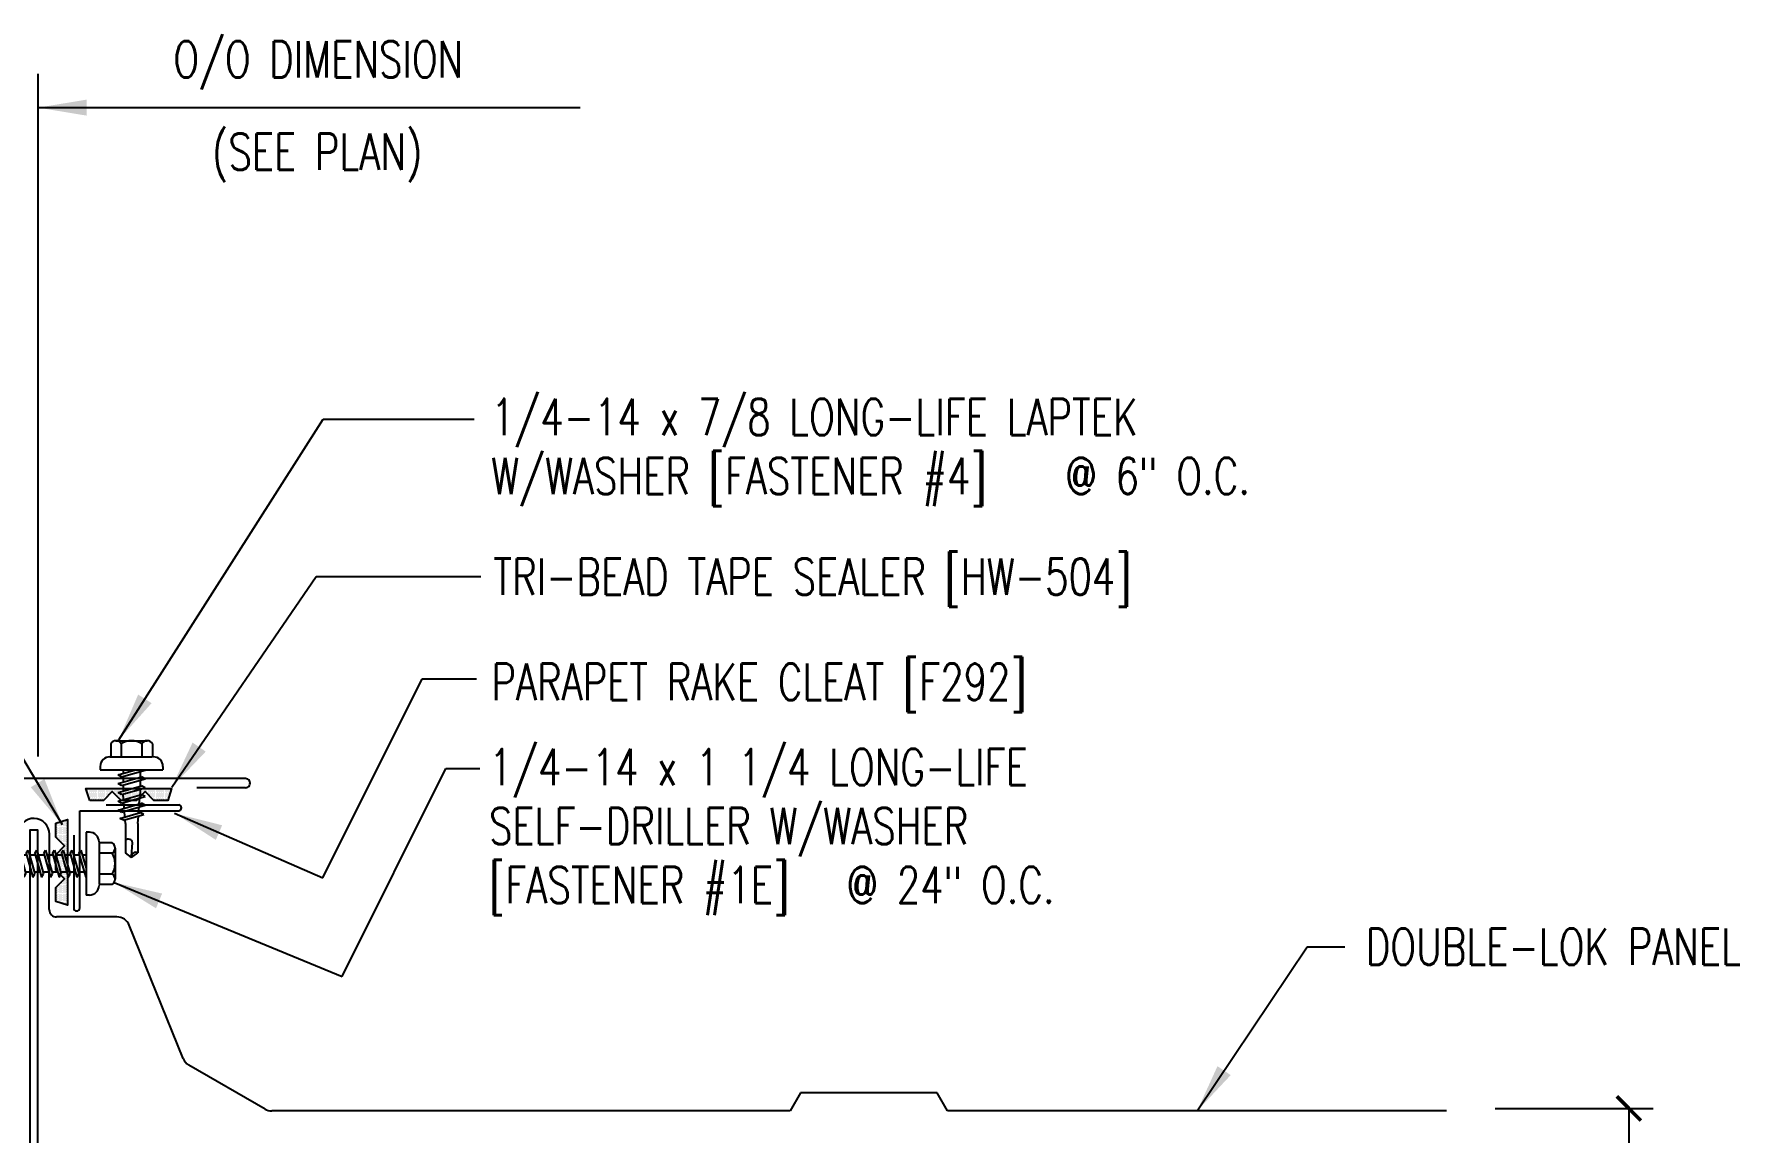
# Model space of a CAD drawing. Extents: x 9.1 to 38.5, y 12.5 to 39.9.
# Drawn here: x 20.93 to 38.52, y 28.56 to 39.88 of the extents above; entities that cross this region are included whole.
import ezdxf

# ---------------------------------------------------------------- set-up
doc = ezdxf.new("R2010")
doc.units = 0
doc.header["$LTSCALE"] = 4
doc.header["$MEASUREMENT"] = 0
doc.layers.get('0').update_dxf_attribs({"linetype": 'CONTINUOUS'})
doc.layers.get('DEFPOINTS').update_dxf_attribs({"linetype": 'CONTINUOUS'})
for name, color, linetype in [('ANNTEXT', 2, 'CONTINUOUS'), ('DIM', 2, 'CONTINUOUS'), ('FASTENER', 9, 'CONTINUOUS'), ('PANEL', 11, 'CONTINUOUS'), ('STLA', 10, 'CONTINUOUS'), ('TAPE', 8, 'CONTINUOUS'), ('TEXT', 2, 'CONTINUOUS'), ('TRIM', 6, 'CONTINUOUS')]:
    doc.layers.add(name, color=color, linetype=linetype)
doc.styles.add('TEXT1', font='ROMANS.shx', dxfattribs={"width": 0.75, "height": 0.375})
doc.dimstyles.new('DETAIL', dxfattribs={"dimscale": 4, "dimtxt": 0.09375, "dimasz": 0.0625, "dimexe": 0.0625, "dimexo": 0.125, "dimgap": 0.0625, "dimtad": 1, "dimdec": 4, "dimzin": 3, "dimdsep": 46, "dimlunit": 4, "dimtxsty": 'TEXT1', "dimblk": 'ARCHTICK', "dimcen": 0.0625, "dimclrd": 7, "dimclre": 7, "dimclrt": 2, "dimadec": 0, "dimazin": 0, "dimtfac": 0.59375, "dimtdec": 4, "dimtmove": 0, "dimatfit": 3, "dimldrblk": 'ARCHTICK', "dimfxl": 0, "dimfrac": 2, "dimtolj": 1, "dimtzin": 3, "dimarcsym": 0})
doc.dimstyles.new('DETAIL$7', dxfattribs={"dimscale": 4, "dimtxt": 0.09375, "dimasz": 0.125, "dimexe": 0.0625, "dimexo": 0.125, "dimgap": 0.0625, "dimtad": 1, "dimdec": 4, "dimzin": 3, "dimdsep": 46, "dimlunit": 4, "dimtxsty": 'TEXT1', "dimblk": 'ARCHTICK', "dimcen": 0.0625, "dimclrd": 7, "dimclre": 7, "dimclrt": 2, "dimadec": 0, "dimazin": 0, "dimtfac": 0.59375, "dimtdec": 4, "dimtmove": 2, "dimatfit": 3, "dimfxl": 0, "dimfrac": 2, "dimtolj": 1, "dimtzin": 3, "dimarcsym": 0})

# ---------------------------------------------------------------- blocks, each defined once
blk = doc.blocks.new('*X7')
at = {"color": 0}
for p, q in [((-0.434, 0.135), (-0.434, 0.135)), ((-0.434, 0.123), (-0.434, 0.123)), ((-0.422, 0.141), (-0.422, 0.141)), ((-0.422, 0.129), (-0.422, 0.129)), ((-0.422, 0.117), (-0.422, 0.117)), ((-0.422, 0.105), (-0.422, 0.105)), ((-0.422, 0.094), (-0.422, 0.094)), ((-0.422, 0.082), (-0.422, 0.082)), ((-0.41, 0.135), (-0.41, 0.135)), ((-0.41, 0.123), (-0.41, 0.123)), ((-0.41, 0.111), (-0.41, 0.111)), ((-0.41, 0.1), (-0.41, 0.1)), ((-0.41, 0.088), (-0.41, 0.088)), ((-0.41, 0.076), (-0.41, 0.076)), ((-0.41, 0.064), (-0.41, 0.064)), ((-0.41, 0.053), (-0.41, 0.053)), ((-0.41, 0.041), (-0.41, 0.041)), ((-0.398, 0.141), (-0.398, 0.141)), ((-0.398, 0.129), (-0.398, 0.129)), ((-0.398, 0.117), (-0.398, 0.117)), ((-0.398, 0.105), (-0.398, 0.105)), ((-0.398, 0.094), (-0.398, 0.094)), ((-0.398, 0.082), (-0.398, 0.082)), ((-0.398, 0.07), (-0.398, 0.07)), ((-0.398, 0.059), (-0.398, 0.059)), ((-0.398, 0.047), (-0.398, 0.047)), ((-0.398, 0.035), (-0.398, 0.035)), ((-0.398, 0.023), (-0.398, 0.023)), ((-0.387, 0.135), (-0.387, 0.135)), ((-0.387, 0.123), (-0.387, 0.123)), ((-0.387, 0.111), (-0.387, 0.111)), ((-0.387, 0.1), (-0.387, 0.1)), ((-0.387, 0.088), (-0.387, 0.088)), ((-0.387, 0.076), (-0.387, 0.076)), ((-0.387, 0.064), (-0.387, 0.064)), ((-0.387, 0.053), (-0.387, 0.053)), ((-0.387, 0.041), (-0.387, 0.041)), ((-0.387, 0.029), (-0.387, 0.029)), ((-0.375, 0.141), (-0.375, 0.141)), ((-0.375, 0.129), (-0.375, 0.129)), ((-0.375, 0.117), (-0.375, 0.117)), ((-0.375, 0.105), (-0.375, 0.105)), ((-0.375, 0.094), (-0.375, 0.094)), ((-0.375, 0.082), (-0.375, 0.082)), ((-0.375, 0.07), (-0.375, 0.07)), ((-0.375, 0.059), (-0.375, 0.059)), ((-0.375, 0.047), (-0.375, 0.047)), ((-0.375, 0.035), (-0.375, 0.035)), ((-0.375, 0.023), (-0.375, 0.023)), ((-0.363, 0.135), (-0.363, 0.135)), ((-0.363, 0.123), (-0.363, 0.123)), ((-0.363, 0.111), (-0.363, 0.111)), ((-0.363, 0.1), (-0.363, 0.1)), ((-0.363, 0.088), (-0.363, 0.088)), ((-0.363, 0.076), (-0.363, 0.076)), ((-0.363, 0.064), (-0.363, 0.064)), ((-0.363, 0.053), (-0.363, 0.053)), ((-0.363, 0.041), (-0.363, 0.041)), ((-0.363, 0.029), (-0.363, 0.029)), ((-0.352, 0.141), (-0.352, 0.141)), ((-0.352, 0.129), (-0.352, 0.129)), ((-0.352, 0.117), (-0.352, 0.117)), ((-0.352, 0.105), (-0.352, 0.105)), ((-0.352, 0.094), (-0.352, 0.094)), ((-0.352, 0.082), (-0.352, 0.082)), ((-0.352, 0.07), (-0.352, 0.07)), ((-0.352, 0.059), (-0.352, 0.059)), ((-0.352, 0.047), (-0.352, 0.047)), ((-0.352, 0.035), (-0.352, 0.035)), ((-0.352, 0.023), (-0.352, 0.023)), ((-0.34, 0.135), (-0.34, 0.135)), ((-0.34, 0.123), (-0.34, 0.123)), ((-0.34, 0.111), (-0.34, 0.111)), ((-0.34, 0.1), (-0.34, 0.1)), ((-0.34, 0.088), (-0.34, 0.088)), ((-0.34, 0.076), (-0.34, 0.076)), ((-0.34, 0.064), (-0.34, 0.064)), ((-0.34, 0.053), (-0.34, 0.053)), ((-0.34, 0.041), (-0.34, 0.041)), ((-0.34, 0.029), (-0.34, 0.029)), ((-0.328, 0.141), (-0.328, 0.141)), ((-0.328, 0.129), (-0.328, 0.129)), ((-0.328, 0.117), (-0.328, 0.117)), ((-0.328, 0.105), (-0.328, 0.105)), ((-0.328, 0.094), (-0.328, 0.094)), ((-0.328, 0.082), (-0.328, 0.082)), ((-0.328, 0.07), (-0.328, 0.07)), ((-0.328, 0.059), (-0.328, 0.059)), ((-0.328, 0.047), (-0.328, 0.047)), ((-0.328, 0.035), (-0.328, 0.035)), ((-0.328, 0.023), (-0.328, 0.023)), ((-0.316, 0.135), (-0.316, 0.135)), ((-0.316, 0.123), (-0.316, 0.123)), ((-0.316, 0.111), (-0.316, 0.111)), ((-0.316, 0.1), (-0.316, 0.1)), ((-0.316, 0.088), (-0.316, 0.088)), ((-0.316, 0.076), (-0.316, 0.076)), ((-0.316, 0.064), (-0.316, 0.064)), ((-0.316, 0.053), (-0.316, 0.053)), ((-0.316, 0.041), (-0.316, 0.041)), ((-0.316, 0.029), (-0.316, 0.029)), ((-0.305, 0.141), (-0.305, 0.141)), ((-0.305, 0.129), (-0.305, 0.129)), ((-0.305, 0.117), (-0.305, 0.117)), ((-0.305, 0.105), (-0.305, 0.105)), ((-0.305, 0.094), (-0.305, 0.094)), ((-0.305, 0.082), (-0.305, 0.082)), ((-0.305, 0.07), (-0.305, 0.07)), ((-0.305, 0.059), (-0.305, 0.059)), ((-0.305, 0.047), (-0.305, 0.047)), ((-0.305, 0.035), (-0.305, 0.035)), ((-0.305, 0.023), (-0.305, 0.023)), ((-0.293, 0.135), (-0.293, 0.135)), ((-0.293, 0.123), (-0.293, 0.123)), ((-0.293, 0.111), (-0.293, 0.111)), ((-0.293, 0.1), (-0.293, 0.1)), ((-0.293, 0.088), (-0.293, 0.088)), ((-0.293, 0.076), (-0.293, 0.076)), ((-0.293, 0.064), (-0.293, 0.064)), ((-0.293, 0.053), (-0.293, 0.053)), ((-0.293, 0.041), (-0.293, 0.041)), ((-0.293, 0.029), (-0.293, 0.029)), ((-0.281, 0.141), (-0.281, 0.141)), ((-0.281, 0.129), (-0.281, 0.129)), ((-0.281, 0.117), (-0.281, 0.117)), ((-0.281, 0.105), (-0.281, 0.105)), ((-0.281, 0.094), (-0.281, 0.094)), ((-0.281, 0.082), (-0.281, 0.082)), ((-0.281, 0.07), (-0.281, 0.07)), ((-0.281, 0.059), (-0.281, 0.059)), ((-0.281, 0.047), (-0.281, 0.047)), ((-0.281, 0.035), (-0.281, 0.035)), ((-0.281, 0.023), (-0.281, 0.023)), ((-0.27, 0.135), (-0.27, 0.135)), ((-0.27, 0.123), (-0.27, 0.123)), ((-0.27, 0.111), (-0.27, 0.111)), ((-0.27, 0.1), (-0.27, 0.1)), ((-0.27, 0.088), (-0.27, 0.088)), ((-0.27, 0.076), (-0.27, 0.076)), ((-0.27, 0.064), (-0.27, 0.064)), ((-0.27, 0.053), (-0.27, 0.053)), ((-0.27, 0.041), (-0.27, 0.041)), ((-0.27, 0.029), (-0.27, 0.029)), ((-0.258, 0.141), (-0.258, 0.141)), ((-0.258, 0.129), (-0.258, 0.129)), ((-0.258, 0.117), (-0.258, 0.117)), ((-0.258, 0.105), (-0.258, 0.105)), ((-0.258, 0.094), (-0.258, 0.094)), ((-0.258, 0.082), (-0.258, 0.082)), ((-0.258, 0.07), (-0.258, 0.07)), ((-0.258, 0.059), (-0.258, 0.059)), ((-0.258, 0.047), (-0.258, 0.047)), ((-0.258, 0.035), (-0.258, 0.035)), ((-0.258, 0.023), (-0.258, 0.023)), ((-0.246, 0.135), (-0.246, 0.135)), ((-0.246, 0.123), (-0.246, 0.123)), ((-0.246, 0.111), (-0.246, 0.111)), ((-0.246, 0.1), (-0.246, 0.1)), ((-0.246, 0.088), (-0.246, 0.088)), ((-0.246, 0.076), (-0.246, 0.076)), ((-0.246, 0.064), (-0.246, 0.064)), ((-0.246, 0.053), (-0.246, 0.053)), ((-0.246, 0.041), (-0.246, 0.041)), ((-0.234, 0.141), (-0.234, 0.141)), ((-0.234, 0.129), (-0.234, 0.129)), ((-0.234, 0.117), (-0.234, 0.117)), ((-0.234, 0.105), (-0.234, 0.105)), ((-0.234, 0.094), (-0.234, 0.094)), ((-0.234, 0.082), (-0.234, 0.082)), ((-0.234, 0.07), (-0.234, 0.07)), ((-0.234, 0.059), (-0.234, 0.059)), ((-0.234, 0.047), (-0.234, 0.047)), ((-0.223, 0.135), (-0.223, 0.135)), ((-0.223, 0.123), (-0.223, 0.123)), ((-0.223, 0.111), (-0.223, 0.111)), ((-0.223, 0.1), (-0.223, 0.1)), ((-0.223, 0.088), (-0.223, 0.088)), ((-0.223, 0.076), (-0.223, 0.076)), ((-0.223, 0.064), (-0.223, 0.064)), ((-0.211, 0.141), (-0.211, 0.141)), ((-0.211, 0.129), (-0.211, 0.129)), ((-0.211, 0.117), (-0.211, 0.117)), ((-0.211, 0.105), (-0.211, 0.105)), ((-0.211, 0.094), (-0.211, 0.094)), ((-0.211, 0.082), (-0.211, 0.082)), ((-0.211, 0.07), (-0.211, 0.07)), ((-0.199, 0.135), (-0.199, 0.135)), ((-0.199, 0.123), (-0.199, 0.123)), ((-0.199, 0.111), (-0.199, 0.111)), ((-0.199, 0.1), (-0.199, 0.1)), ((-0.199, 0.088), (-0.199, 0.088)), ((-0.188, 0.141), (-0.188, 0.141)), ((-0.188, 0.129), (-0.188, 0.129)), ((-0.188, 0.117), (-0.188, 0.117)), ((-0.188, 0.105), (-0.188, 0.105)), ((-0.188, 0.094), (-0.188, 0.094)), ((-0.176, 0.135), (-0.176, 0.135)), ((-0.176, 0.123), (-0.176, 0.123)), ((-0.176, 0.111), (-0.176, 0.111)), ((-0.164, 0.141), (-0.164, 0.141)), ((-0.164, 0.129), (-0.164, 0.129)), ((-0.164, 0.117), (-0.164, 0.117)), ((-0.164, 0.105), (-0.164, 0.105)), ((-0.152, 0.135), (-0.152, 0.135)), ((-0.152, 0.123), (-0.152, 0.123)), ((-0.152, 0.111), (-0.152, 0.111)), ((-0.152, 0.1), (-0.152, 0.1)), ((-0.141, 0.141), (-0.141, 0.141)), ((-0.141, 0.129), (-0.141, 0.129)), ((-0.141, 0.117), (-0.141, 0.117)), ((-0.141, 0.105), (-0.141, 0.105)), ((-0.141, 0.094), (-0.141, 0.094)), ((-0.141, 0.082), (-0.141, 0.082)), ((-0.129, 0.135), (-0.129, 0.135)), ((-0.129, 0.123), (-0.129, 0.123)), ((-0.129, 0.111), (-0.129, 0.111)), ((-0.129, 0.1), (-0.129, 0.1)), ((-0.129, 0.088), (-0.129, 0.088)), ((-0.129, 0.076), (-0.129, 0.076)), ((-0.117, 0.141), (-0.117, 0.141)), ((-0.117, 0.129), (-0.117, 0.129)), ((-0.117, 0.117), (-0.117, 0.117)), ((-0.117, 0.105), (-0.117, 0.105)), ((-0.117, 0.094), (-0.117, 0.094)), ((-0.117, 0.082), (-0.117, 0.082)), ((-0.117, 0.07), (-0.117, 0.07)), ((-0.117, 0.059), (-0.117, 0.059)), ((-0.105, 0.135), (-0.105, 0.135)), ((-0.105, 0.123), (-0.105, 0.123)), ((-0.105, 0.111), (-0.105, 0.111)), ((-0.105, 0.1), (-0.105, 0.1)), ((-0.105, 0.088), (-0.105, 0.088)), ((-0.105, 0.076), (-0.105, 0.076)), ((-0.105, 0.064), (-0.105, 0.064)), ((-0.105, 0.053), (-0.105, 0.053)), ((-0.094, 0.141), (-0.094, 0.141)), ((-0.094, 0.129), (-0.094, 0.129)), ((-0.094, 0.117), (-0.094, 0.117)), ((-0.094, 0.105), (-0.094, 0.105)), ((-0.094, 0.094), (-0.094, 0.094)), ((-0.094, 0.082), (-0.094, 0.082)), ((-0.094, 0.07), (-0.094, 0.07)), ((-0.094, 0.059), (-0.094, 0.059)), ((-0.094, 0.047), (-0.094, 0.047)), ((-0.094, 0.035), (-0.094, 0.035)), ((-0.082, 0.135), (-0.082, 0.135)), ((-0.082, 0.123), (-0.082, 0.123)), ((-0.082, 0.111), (-0.082, 0.111)), ((-0.082, 0.1), (-0.082, 0.1)), ((-0.082, 0.088), (-0.082, 0.088)), ((-0.082, 0.076), (-0.082, 0.076)), ((-0.082, 0.064), (-0.082, 0.064)), ((-0.082, 0.053), (-0.082, 0.053)), ((-0.082, 0.041), (-0.082, 0.041)), ((-0.082, 0.029), (-0.082, 0.029)), ((-0.07, 0.141), (-0.07, 0.141)), ((-0.07, 0.129), (-0.07, 0.129)), ((-0.07, 0.117), (-0.07, 0.117)), ((-0.07, 0.105), (-0.07, 0.105)), ((-0.07, 0.094), (-0.07, 0.094)), ((-0.07, 0.082), (-0.07, 0.082)), ((-0.07, 0.07), (-0.07, 0.07)), ((-0.07, 0.059), (-0.07, 0.059)), ((-0.07, 0.047), (-0.07, 0.047)), ((-0.07, 0.035), (-0.07, 0.035)), ((-0.07, 0.023), (-0.07, 0.023)), ((-0.059, 0.135), (-0.059, 0.135)), ((-0.059, 0.123), (-0.059, 0.123)), ((-0.059, 0.111), (-0.059, 0.111)), ((-0.059, 0.1), (-0.059, 0.1)), ((-0.059, 0.088), (-0.059, 0.088)), ((-0.059, 0.076), (-0.059, 0.076)), ((-0.059, 0.064), (-0.059, 0.064)), ((-0.059, 0.053), (-0.059, 0.053)), ((-0.059, 0.041), (-0.059, 0.041)), ((-0.059, 0.029), (-0.059, 0.029)), ((-0.047, 0.141), (-0.047, 0.141)), ((-0.047, 0.129), (-0.047, 0.129)), ((-0.047, 0.117), (-0.047, 0.117)), ((-0.047, 0.105), (-0.047, 0.105)), ((-0.047, 0.094), (-0.047, 0.094)), ((-0.047, 0.082), (-0.047, 0.082)), ((-0.047, 0.07), (-0.047, 0.07)), ((-0.047, 0.059), (-0.047, 0.059)), ((-0.047, 0.047), (-0.047, 0.047)), ((-0.047, 0.035), (-0.047, 0.035)), ((-0.047, 0.023), (-0.047, 0.023)), ((-0.035, 0.135), (-0.035, 0.135)), ((-0.035, 0.123), (-0.035, 0.123)), ((-0.035, 0.111), (-0.035, 0.111)), ((-0.035, 0.1), (-0.035, 0.1)), ((-0.035, 0.088), (-0.035, 0.088)), ((-0.035, 0.076), (-0.035, 0.076)), ((-0.035, 0.064), (-0.035, 0.064)), ((-0.035, 0.053), (-0.035, 0.053)), ((-0.035, 0.041), (-0.035, 0.041)), ((-0.035, 0.029), (-0.035, 0.029)), ((-0.023, 0.141), (-0.023, 0.141)), ((-0.023, 0.129), (-0.023, 0.129)), ((-0.023, 0.117), (-0.023, 0.117)), ((-0.023, 0.105), (-0.023, 0.105)), ((-0.023, 0.094), (-0.023, 0.094)), ((-0.023, 0.082), (-0.023, 0.082)), ((-0.023, 0.07), (-0.023, 0.07)), ((-0.023, 0.059), (-0.023, 0.059)), ((-0.023, 0.047), (-0.023, 0.047)), ((-0.023, 0.035), (-0.023, 0.035)), ((-0.023, 0.023), (-0.023, 0.023)), ((-0.012, 0.135), (-0.012, 0.135)), ((-0.012, 0.123), (-0.012, 0.123)), ((-0.012, 0.111), (-0.012, 0.111)), ((-0.012, 0.1), (-0.012, 0.1)), ((-0.012, 0.088), (-0.012, 0.088)), ((-0.012, 0.076), (-0.012, 0.076)), ((-0.012, 0.064), (-0.012, 0.064)), ((-0.012, 0.053), (-0.012, 0.053)), ((-0.012, 0.041), (-0.012, 0.041)), ((-0.012, 0.029), (-0.012, 0.029)), ((0, 0.141), (0, 0.141)), ((0, 0.129), (0, 0.129)), ((0, 0.117), (0, 0.117)), ((0, 0.105), (0, 0.105)), ((0, 0.094), (0, 0.094)), ((0, 0.082), (0, 0.082)), ((0, 0.07), (0, 0.07)), ((0, 0.059), (0, 0.059)), ((0, 0.047), (0, 0.047)), ((0, 0.035), (0, 0.035)), ((0, 0.023), (0, 0.023)), ((0.012, 0.135), (0.012, 0.135)), ((0.012, 0.123), (0.012, 0.123)), ((0.012, 0.111), (0.012, 0.111)), ((0.012, 0.1), (0.012, 0.1)), ((0.012, 0.088), (0.012, 0.088)), ((0.012, 0.076), (0.012, 0.076)), ((0.012, 0.064), (0.012, 0.064)), ((0.012, 0.053), (0.012, 0.053)), ((0.012, 0.041), (0.012, 0.041)), ((0.012, 0.029), (0.012, 0.029)), ((0.023, 0.141), (0.023, 0.141)), ((0.023, 0.129), (0.023, 0.129)), ((0.023, 0.117), (0.023, 0.117)), ((0.023, 0.105), (0.023, 0.105)), ((0.023, 0.094), (0.023, 0.094)), ((0.023, 0.082), (0.023, 0.082)), ((0.023, 0.07), (0.023, 0.07)), ((0.023, 0.059), (0.023, 0.059)), ((0.023, 0.047), (0.023, 0.047)), ((0.023, 0.035), (0.023, 0.035)), ((0.023, 0.023), (0.023, 0.023)), ((0.035, 0.135), (0.035, 0.135)), ((0.035, 0.123), (0.035, 0.123)), ((0.035, 0.111), (0.035, 0.111)), ((0.035, 0.1), (0.035, 0.1)), ((0.035, 0.088), (0.035, 0.088)), ((0.035, 0.076), (0.035, 0.076)), ((0.035, 0.064), (0.035, 0.064)), ((0.035, 0.053), (0.035, 0.053)), ((0.035, 0.041), (0.035, 0.041)), ((0.035, 0.029), (0.035, 0.029)), ((0.047, 0.141), (0.047, 0.141)), ((0.047, 0.129), (0.047, 0.129)), ((0.047, 0.117), (0.047, 0.117)), ((0.047, 0.105), (0.047, 0.105)), ((0.047, 0.094), (0.047, 0.094)), ((0.047, 0.082), (0.047, 0.082)), ((0.047, 0.07), (0.047, 0.07)), ((0.047, 0.059), (0.047, 0.059)), ((0.047, 0.047), (0.047, 0.047)), ((0.047, 0.035), (0.047, 0.035)), ((0.047, 0.023), (0.047, 0.023)), ((0.059, 0.135), (0.059, 0.135)), ((0.059, 0.123), (0.059, 0.123)), ((0.059, 0.111), (0.059, 0.111)), ((0.059, 0.1), (0.059, 0.1)), ((0.059, 0.088), (0.059, 0.088)), ((0.059, 0.076), (0.059, 0.076)), ((0.059, 0.064), (0.059, 0.064)), ((0.059, 0.053), (0.059, 0.053)), ((0.059, 0.041), (0.059, 0.041)), ((0.059, 0.029), (0.059, 0.029)), ((0.07, 0.141), (0.07, 0.141)), ((0.07, 0.129), (0.07, 0.129)), ((0.07, 0.117), (0.07, 0.117)), ((0.07, 0.105), (0.07, 0.105)), ((0.07, 0.094), (0.07, 0.094)), ((0.07, 0.082), (0.07, 0.082)), ((0.07, 0.07), (0.07, 0.07)), ((0.07, 0.059), (0.07, 0.059)), ((0.07, 0.047), (0.07, 0.047)), ((0.07, 0.035), (0.07, 0.035)), ((0.07, 0.023), (0.07, 0.023)), ((0.082, 0.135), (0.082, 0.135)), ((0.082, 0.123), (0.082, 0.123)), ((0.082, 0.111), (0.082, 0.111)), ((0.082, 0.1), (0.082, 0.1)), ((0.082, 0.088), (0.082, 0.088)), ((0.082, 0.076), (0.082, 0.076)), ((0.082, 0.064), (0.082, 0.064)), ((0.082, 0.053), (0.082, 0.053)), ((0.082, 0.041), (0.082, 0.041)), ((0.082, 0.029), (0.082, 0.029)), ((0.094, 0.141), (0.094, 0.141)), ((0.094, 0.129), (0.094, 0.129)), ((0.094, 0.117), (0.094, 0.117)), ((0.094, 0.105), (0.094, 0.105)), ((0.094, 0.094), (0.094, 0.094)), ((0.094, 0.082), (0.094, 0.082)), ((0.094, 0.07), (0.094, 0.07)), ((0.094, 0.059), (0.094, 0.059)), ((0.094, 0.047), (0.094, 0.047)), ((0.094, 0.035), (0.094, 0.035)), ((0.105, 0.135), (0.105, 0.135)), ((0.105, 0.123), (0.105, 0.123)), ((0.105, 0.111), (0.105, 0.111)), ((0.105, 0.1), (0.105, 0.1)), ((0.105, 0.088), (0.105, 0.088)), ((0.105, 0.076), (0.105, 0.076)), ((0.105, 0.064), (0.105, 0.064)), ((0.105, 0.053), (0.105, 0.053)), ((0.117, 0.141), (0.117, 0.141)), ((0.117, 0.129), (0.117, 0.129)), ((0.117, 0.117), (0.117, 0.117)), ((0.117, 0.105), (0.117, 0.105)), ((0.117, 0.094), (0.117, 0.094)), ((0.117, 0.082), (0.117, 0.082)), ((0.117, 0.07), (0.117, 0.07)), ((0.117, 0.059), (0.117, 0.059)), ((0.129, 0.135), (0.129, 0.135)), ((0.129, 0.123), (0.129, 0.123)), ((0.129, 0.111), (0.129, 0.111)), ((0.129, 0.1), (0.129, 0.1)), ((0.129, 0.088), (0.129, 0.088)), ((0.129, 0.076), (0.129, 0.076)), ((0.141, 0.141), (0.141, 0.141)), ((0.141, 0.129), (0.141, 0.129)), ((0.141, 0.117), (0.141, 0.117)), ((0.141, 0.105), (0.141, 0.105)), ((0.141, 0.094), (0.141, 0.094)), ((0.141, 0.082), (0.141, 0.082)), ((0.152, 0.135), (0.152, 0.135)), ((0.152, 0.123), (0.152, 0.123)), ((0.152, 0.111), (0.152, 0.111)), ((0.152, 0.1), (0.152, 0.1)), ((0.164, 0.141), (0.164, 0.141)), ((0.164, 0.129), (0.164, 0.129)), ((0.164, 0.117), (0.164, 0.117)), ((0.164, 0.105), (0.164, 0.105)), ((0.176, 0.135), (0.176, 0.135)), ((0.176, 0.123), (0.176, 0.123)), ((0.176, 0.111), (0.176, 0.111)), ((0.188, 0.141), (0.188, 0.141)), ((0.188, 0.129), (0.188, 0.129)), ((0.188, 0.117), (0.188, 0.117)), ((0.188, 0.105), (0.188, 0.105)), ((0.188, 0.094), (0.188, 0.094)), ((0.199, 0.135), (0.199, 0.135)), ((0.199, 0.123), (0.199, 0.123)), ((0.199, 0.111), (0.199, 0.111)), ((0.199, 0.1), (0.199, 0.1)), ((0.199, 0.088), (0.199, 0.088)), ((0.211, 0.141), (0.211, 0.141)), ((0.211, 0.129), (0.211, 0.129)), ((0.211, 0.117), (0.211, 0.117)), ((0.211, 0.105), (0.211, 0.105)), ((0.211, 0.094), (0.211, 0.094)), ((0.211, 0.082), (0.211, 0.082)), ((0.211, 0.07), (0.211, 0.07)), ((0.223, 0.135), (0.223, 0.135)), ((0.223, 0.123), (0.223, 0.123)), ((0.223, 0.111), (0.223, 0.111)), ((0.223, 0.1), (0.223, 0.1)), ((0.223, 0.088), (0.223, 0.088)), ((0.223, 0.076), (0.223, 0.076)), ((0.223, 0.064), (0.223, 0.064)), ((0.234, 0.141), (0.234, 0.141)), ((0.234, 0.129), (0.234, 0.129)), ((0.234, 0.117), (0.234, 0.117)), ((0.234, 0.105), (0.234, 0.105)), ((0.234, 0.094), (0.234, 0.094)), ((0.234, 0.082), (0.234, 0.082)), ((0.234, 0.07), (0.234, 0.07)), ((0.234, 0.059), (0.234, 0.059)), ((0.234, 0.047), (0.234, 0.047)), ((0.246, 0.135), (0.246, 0.135)), ((0.246, 0.123), (0.246, 0.123)), ((0.246, 0.111), (0.246, 0.111)), ((0.246, 0.1), (0.246, 0.1)), ((0.246, 0.088), (0.246, 0.088)), ((0.246, 0.076), (0.246, 0.076)), ((0.246, 0.064), (0.246, 0.064)), ((0.246, 0.053), (0.246, 0.053)), ((0.246, 0.041), (0.246, 0.041)), ((0.258, 0.141), (0.258, 0.141)), ((0.258, 0.129), (0.258, 0.129)), ((0.258, 0.117), (0.258, 0.117)), ((0.258, 0.105), (0.258, 0.105)), ((0.258, 0.094), (0.258, 0.094)), ((0.258, 0.082), (0.258, 0.082)), ((0.258, 0.07), (0.258, 0.07)), ((0.258, 0.059), (0.258, 0.059)), ((0.258, 0.047), (0.258, 0.047)), ((0.258, 0.035), (0.258, 0.035)), ((0.258, 0.023), (0.258, 0.023)), ((0.27, 0.135), (0.27, 0.135)), ((0.27, 0.123), (0.27, 0.123)), ((0.27, 0.111), (0.27, 0.111)), ((0.27, 0.1), (0.27, 0.1)), ((0.27, 0.088), (0.27, 0.088)), ((0.27, 0.076), (0.27, 0.076)), ((0.27, 0.064), (0.27, 0.064)), ((0.27, 0.053), (0.27, 0.053)), ((0.27, 0.041), (0.27, 0.041)), ((0.27, 0.029), (0.27, 0.029)), ((0.281, 0.141), (0.281, 0.141)), ((0.281, 0.129), (0.281, 0.129)), ((0.281, 0.117), (0.281, 0.117)), ((0.281, 0.105), (0.281, 0.105)), ((0.281, 0.094), (0.281, 0.094)), ((0.281, 0.082), (0.281, 0.082)), ((0.281, 0.07), (0.281, 0.07)), ((0.281, 0.059), (0.281, 0.059)), ((0.281, 0.047), (0.281, 0.047)), ((0.281, 0.035), (0.281, 0.035)), ((0.281, 0.023), (0.281, 0.023)), ((0.293, 0.135), (0.293, 0.135)), ((0.293, 0.123), (0.293, 0.123)), ((0.293, 0.111), (0.293, 0.111)), ((0.293, 0.1), (0.293, 0.1)), ((0.293, 0.088), (0.293, 0.088)), ((0.293, 0.076), (0.293, 0.076)), ((0.293, 0.064), (0.293, 0.064)), ((0.293, 0.053), (0.293, 0.053)), ((0.293, 0.041), (0.293, 0.041)), ((0.293, 0.029), (0.293, 0.029)), ((0.305, 0.141), (0.305, 0.141)), ((0.305, 0.129), (0.305, 0.129)), ((0.305, 0.117), (0.305, 0.117)), ((0.305, 0.105), (0.305, 0.105)), ((0.305, 0.094), (0.305, 0.094)), ((0.305, 0.082), (0.305, 0.082)), ((0.305, 0.07), (0.305, 0.07)), ((0.305, 0.059), (0.305, 0.059)), ((0.305, 0.047), (0.305, 0.047)), ((0.305, 0.035), (0.305, 0.035)), ((0.305, 0.023), (0.305, 0.023)), ((0.316, 0.135), (0.316, 0.135)), ((0.316, 0.123), (0.316, 0.123)), ((0.316, 0.111), (0.316, 0.111)), ((0.316, 0.1), (0.316, 0.1)), ((0.316, 0.088), (0.316, 0.088)), ((0.316, 0.076), (0.316, 0.076)), ((0.316, 0.064), (0.316, 0.064)), ((0.316, 0.053), (0.316, 0.053)), ((0.316, 0.041), (0.316, 0.041)), ((0.316, 0.029), (0.316, 0.029)), ((0.328, 0.141), (0.328, 0.141)), ((0.328, 0.129), (0.328, 0.129)), ((0.328, 0.117), (0.328, 0.117)), ((0.328, 0.105), (0.328, 0.105)), ((0.328, 0.094), (0.328, 0.094)), ((0.328, 0.082), (0.328, 0.082)), ((0.328, 0.07), (0.328, 0.07)), ((0.328, 0.059), (0.328, 0.059)), ((0.328, 0.047), (0.328, 0.047)), ((0.328, 0.035), (0.328, 0.035)), ((0.328, 0.023), (0.328, 0.023)), ((0.34, 0.135), (0.34, 0.135)), ((0.34, 0.123), (0.34, 0.123)), ((0.34, 0.111), (0.34, 0.111)), ((0.34, 0.1), (0.34, 0.1)), ((0.34, 0.088), (0.34, 0.088)), ((0.34, 0.076), (0.34, 0.076)), ((0.34, 0.064), (0.34, 0.064)), ((0.34, 0.053), (0.34, 0.053)), ((0.34, 0.041), (0.34, 0.041)), ((0.34, 0.029), (0.34, 0.029)), ((0.352, 0.141), (0.352, 0.141)), ((0.352, 0.129), (0.352, 0.129)), ((0.352, 0.117), (0.352, 0.117)), ((0.352, 0.105), (0.352, 0.105)), ((0.352, 0.094), (0.352, 0.094)), ((0.352, 0.082), (0.352, 0.082)), ((0.352, 0.07), (0.352, 0.07)), ((0.352, 0.059), (0.352, 0.059)), ((0.352, 0.047), (0.352, 0.047)), ((0.352, 0.035), (0.352, 0.035)), ((0.352, 0.023), (0.352, 0.023)), ((0.363, 0.135), (0.363, 0.135)), ((0.363, 0.123), (0.363, 0.123)), ((0.363, 0.111), (0.363, 0.111)), ((0.363, 0.1), (0.363, 0.1)), ((0.363, 0.088), (0.363, 0.088)), ((0.363, 0.076), (0.363, 0.076)), ((0.363, 0.064), (0.363, 0.064)), ((0.363, 0.053), (0.363, 0.053)), ((0.363, 0.041), (0.363, 0.041)), ((0.363, 0.029), (0.363, 0.029)), ((0.375, 0.141), (0.375, 0.141)), ((0.375, 0.129), (0.375, 0.129)), ((0.375, 0.117), (0.375, 0.117)), ((0.375, 0.105), (0.375, 0.105)), ((0.375, 0.094), (0.375, 0.094)), ((0.375, 0.082), (0.375, 0.082)), ((0.375, 0.07), (0.375, 0.07)), ((0.375, 0.059), (0.375, 0.059)), ((0.375, 0.047), (0.375, 0.047)), ((0.375, 0.035), (0.375, 0.035)), ((0.375, 0.023), (0.375, 0.023)), ((0.387, 0.135), (0.387, 0.135)), ((0.387, 0.123), (0.387, 0.123)), ((0.387, 0.111), (0.387, 0.111)), ((0.387, 0.1), (0.387, 0.1)), ((0.387, 0.088), (0.387, 0.088)), ((0.387, 0.076), (0.387, 0.076)), ((0.387, 0.064), (0.387, 0.064)), ((0.387, 0.053), (0.387, 0.053)), ((0.387, 0.041), (0.387, 0.041)), ((0.387, 0.029), (0.387, 0.029)), ((0.398, 0.141), (0.398, 0.141)), ((0.398, 0.129), (0.398, 0.129)), ((0.398, 0.117), (0.398, 0.117)), ((0.398, 0.105), (0.398, 0.105)), ((0.398, 0.094), (0.398, 0.094)), ((0.398, 0.082), (0.398, 0.082)), ((0.398, 0.07), (0.398, 0.07)), ((0.398, 0.059), (0.398, 0.059)), ((0.398, 0.047), (0.398, 0.047)), ((0.398, 0.035), (0.398, 0.035)), ((0.398, 0.023), (0.398, 0.023)), ((0.41, 0.135), (0.41, 0.135)), ((0.41, 0.123), (0.41, 0.123)), ((0.41, 0.111), (0.41, 0.111)), ((0.41, 0.1), (0.41, 0.1)), ((0.41, 0.088), (0.41, 0.088)), ((0.41, 0.076), (0.41, 0.076)), ((0.41, 0.064), (0.41, 0.064)), ((0.41, 0.053), (0.41, 0.053)), ((0.41, 0.041), (0.41, 0.041)), ((0.422, 0.141), (0.422, 0.141)), ((0.422, 0.129), (0.422, 0.129)), ((0.422, 0.117), (0.422, 0.117)), ((0.422, 0.105), (0.422, 0.105)), ((0.422, 0.094), (0.422, 0.094)), ((0.422, 0.082), (0.422, 0.082)), ((0.434, 0.135), (0.434, 0.135)), ((0.434, 0.123), (0.434, 0.123))]:
    blk.add_line(p, q, dxfattribs=at)
blk = doc.blocks.new('MB_DBTAP')
at = {"layer": 'TAPE', "color": 9}
blk.add_lwpolyline([(-0.403, 0.018), (-0.442, 0.141), (0.442, 0.141), (0.403, 0.018), (0.26, 0.018), (0.17, 0.109), (0.079, 0.018), (0, 0.018), (-0.079, 0.018), (-0.17, 0.109), (-0.26, 0.018)], close=True, dxfattribs=at)
at = {"layer": 'TAPE', "color": 251}
blk.add_blockref('*X7', (0, 0), dxfattribs=at)
blk = doc.blocks.new('_ArchTick')
at = {"color": 0, "linetype": 'ByBlock', "const_width": 0.15}
blk.add_lwpolyline([(-0.5, -0.5), (0.5, 0.5)], dxfattribs=at)
blk = doc.blocks.new('*D8')
at = {"layer": 'ANNTEXT', "color": 7, "lineweight": -2}
for p, q in [((35.995, 28.809), (37.625, 28.809)), ((37.375, 28.809), (37.375, 27.049)), ((35.995, 27.049), (37.625, 27.049)), ((37.375, 27.049), (37.375, 24.569))]:
    blk.add_line(p, q, dxfattribs=at)
at = {"layer": 'DEFPOINTS', "color": 0}
for p in [(35.495, 28.809), (35.495, 27.049), (37.375, 27.049)]:
    blk.add_point(p, dxfattribs=at)
at = {"layer": 'ANNTEXT', "color": 7, "lineweight": -2, "xscale": 0.25, "yscale": 0.25, "zscale": 0.25}
for p, rotation in [((37.375, 28.809), 90), ((37.375, 27.049), 270)]:
    blk.add_blockref('_ArchTick', p, dxfattribs=dict(at, rotation=rotation))
at = {"layer": 'ANNTEXT', "color": 2, "insert": (36.839, 25.548), "char_height": 0.375, "attachment_point": 5, "rotation": 90, "style": 'TEXT1'}
blk.add_mtext('\\A1;1 3/8"', dxfattribs=at)
blk = doc.blocks.new('MB_DW3')
at = {"layer": 'FASTENER'}
for p, q in [((-0.215, 0.305), (-0.215, 0.171)), ((-0.161, 0.337), (0.161, 0.337)), ((-0.107, 0.305), (-0.107, 0.171)), ((0.107, 0.305), (0.107, 0.171)), ((0.215, 0.305), (0.215, 0.171)), ((-0.324, 0.071), (-0.324, 0.037)), ((-0.324, 0.037), (0.324, 0.037)), ((-0.224, 0.171), (0.215, 0.171)), ((-0.139, -0.016), (0.046, 0.037)), ((-0.104, -0.036), (0.139, 0.033)), ((-0.086, 0.037), (0.086, 0.037)), ((-0.086, 0.037), (-0.086, -0.001)), ((0.086, 0.037), (0.133, 0.037)), ((0.086, 0.018), (0.086, -0.042)), ((0.139, 0.033), (0.133, 0.037)), ((0.324, 0.071), (0.324, 0.037)), ((-0.104, -0.036), (-0.139, -0.016)), ((-0.139, -0.107), (0.104, -0.038)), ((-0.104, -0.127), (-0.139, -0.107)), ((-0.139, -0.198), (0.104, -0.128)), ((-0.104, -0.127), (0.139, -0.058)), ((-0.104, -0.218), (0.139, -0.149)), ((-0.086, -0.031), (-0.086, -0.092)), ((-0.086, -0.122), (-0.086, -0.183)), ((0.086, -0.073), (0.086, -0.133)), ((0.086, -0.164), (0.086, -0.224)), ((0.139, -0.058), (0.104, -0.038)), ((0.139, -0.149), (0.104, -0.128)), ((-0.104, -0.218), (-0.139, -0.198)), ((-0.139, -0.289), (0.104, -0.219)), ((-0.104, -0.309), (-0.139, -0.289)), ((-0.139, -0.38), (0.104, -0.31)), ((-0.104, -0.309), (0.139, -0.239)), ((-0.104, -0.4), (0.139, -0.33)), ((-0.086, -0.213), (-0.086, -0.274)), ((-0.086, -0.304), (-0.086, -0.364)), ((0.086, -0.255), (0.086, -0.315)), ((0.086, -0.345), (0.086, -0.406)), ((0.139, -0.239), (0.104, -0.219)), ((0.139, -0.33), (0.104, -0.31)), ((-0.104, -0.4), (-0.139, -0.38)), ((-0.139, -0.47), (0.104, -0.401)), ((-0.104, -0.491), (-0.139, -0.47)), ((-0.139, -0.561), (0.104, -0.492)), ((-0.104, -0.491), (0.139, -0.421)), ((-0.104, -0.581), (0.139, -0.512)), ((-0.086, -0.395), (-0.086, -0.455)), ((-0.086, -0.486), (-0.086, -0.546)), ((0.086, -0.436), (0.086, -0.497)), ((0.086, -0.527), (0.086, -0.588)), ((0.139, -0.421), (0.104, -0.401)), ((0.139, -0.512), (0.104, -0.492)), ((-0.104, -0.581), (-0.139, -0.561)), ((-0.139, -0.652), (0.104, -0.583)), ((-0.104, -0.672), (-0.139, -0.652)), ((-0.139, -0.743), (0.104, -0.674)), ((-0.104, -0.672), (0.139, -0.603)), ((-0.104, -0.763), (0.139, -0.694)), ((-0.086, -0.577), (-0.086, -0.637)), ((-0.086, -0.667), (-0.086, -0.728)), ((0.086, -0.618), (0.086, -0.679)), ((0.139, -0.603), (0.104, -0.583)), ((0.139, -0.694), (0.104, -0.674)), ((-0.104, -0.763), (-0.139, -0.743)), ((-0.086, -0.758), (-0.086, -1.05)), ((0.086, -0.709), (0.086, -1.05)), ((0, -1.111), (-0.086, -1.05)), ((-0.002, -1.095), (0.014, -0.909)), ((0, -1.111), (0.086, -1.05))]:
    blk.add_line(p, q, dxfattribs=at)
for centre, radius, start, end in [((-0.161, 0.274), 0.0628, 29.8754, 150.1246), ((0, 0.141), 0.196, 56.9974, 123.0026), ((0.161, 0.274), 0.0628, 29.8754, 150.1246), ((-0.224, 0.071), 0.1, 90, 180), ((0.224, 0.071), 0.1, 0, 90), ((-0.046, -0.921), 0.0615, 11.1445, 130.906), ((0.054, -1.097), 0.0563, 55.4585, 194.8454)]:
    blk.add_arc(centre, radius, start, end, dxfattribs=at)
blk = doc.blocks.new('FD-F1e')
at = {"layer": 'TEXT', "style": 'TEXT1', "width": 0.75}
for s, p in [('1/4-14 x 1 1/4 LONG-LIFE', (0.0047, -0.0408)), ('SELF-DRILLER W/WASHER', (0.0047, -0.1926)), ('[FASTENER #1E]', (0.0047, -0.3444))]:
    blk.add_text(s, height=0.09375, dxfattribs=at).set_placement(p)
blk.add_attdef('(QUANTITY)', (0.9263, -0.3444), '', height=0.0938, dxfattribs=at)
blk = doc.blocks.new('MB_DW4')
at = {"layer": 'FASTENER'}
for p, q in [((-0.217, 0.305), (-0.217, 0.171)), ((-0.163, 0.337), (0.159, 0.337)), ((-0.108, 0.305), (-0.108, 0.171)), ((0.105, 0.305), (0.105, 0.171)), ((0.214, 0.305), (0.214, 0.171)), ((-0.326, 0.071), (-0.326, 0.037)), ((-0.326, 0.037), (0.322, 0.037)), ((-0.226, 0.171), (0.214, 0.171)), ((-0.141, -0.014), (0.037, 0.037)), ((-0.105, -0.034), (0.137, 0.035)), ((-0.088, 0.037), (-0.088, 0.001)), ((-0.088, 0.037), (0.085, 0.037)), ((0.085, 0.037), (0.134, 0.037)), ((0.085, 0.02), (0.085, -0.041)), ((0.137, 0.035), (0.134, 0.037)), ((0.322, 0.071), (0.322, 0.037)), ((-0.105, -0.034), (-0.141, -0.014)), ((-0.141, -0.105), (0.102, -0.036)), ((-0.105, -0.125), (-0.141, -0.105)), ((-0.141, -0.196), (0.102, -0.127)), ((-0.105, -0.125), (0.137, -0.056)), ((-0.105, -0.216), (0.137, -0.147)), ((-0.088, -0.029), (-0.088, -0.09)), ((-0.088, -0.12), (-0.088, -0.181)), ((0.085, -0.071), (0.085, -0.131)), ((0.085, -0.162), (0.085, -0.211)), ((0.137, -0.056), (0.102, -0.036)), ((0.137, -0.147), (0.102, -0.127)), ((-0.105, -0.216), (-0.141, -0.196)), ((-0.141, -0.287), (0.102, -0.217)), ((-0.105, -0.307), (-0.141, -0.287)), ((-0.141, -0.378), (0.102, -0.308)), ((-0.105, -0.307), (0.137, -0.238)), ((-0.105, -0.398), (0.137, -0.328)), ((-0.084, -0.27), (-0.088, -0.211)), ((-0.078, -0.36), (-0.082, -0.3)), ((0.071, -0.408), (0.075, -0.346)), ((0.077, -0.315), (0.082, -0.253)), ((0.084, -0.223), (0.085, -0.211)), ((0.137, -0.238), (0.102, -0.217)), ((0.137, -0.328), (0.102, -0.308)), ((-0.105, -0.398), (-0.141, -0.378)), ((-0.122, -0.463), (0.089, -0.403)), ((-0.086, -0.483), (-0.122, -0.463)), ((-0.086, -0.483), (0.124, -0.423)), ((-0.071, -0.449), (-0.075, -0.389)), ((-0.066, -0.516), (-0.069, -0.478)), ((-0.066, -0.516), (-0.066, -0.82)), ((0.063, -0.515), (0.068, -0.439)), ((0.063, -0.516), (0.063, -0.82)), ((0.124, -0.423), (0.089, -0.403)), ((-0.002, -0.866), (-0.066, -0.82)), ((-0.003, -0.854), (0.009, -0.714)), ((-0.002, -0.866), (0.063, -0.82))]:
    blk.add_line(p, q, dxfattribs=at)
for centre, radius, start, end in [((-0.163, 0.274), 0.0628, 29.8754, 150.1246), ((-0.002, 0.141), 0.196, 56.9974, 123.0026), ((0.159, 0.274), 0.0628, 29.8754, 150.1246), ((-0.226, 0.071), 0.1, 90, 180), ((0.222, 0.071), 0.1, 0, 90), ((0.073, -0.516), 0.01, 175.9484, 180), ((-0.036, -0.723), 0.0461, 11.1445, 130.906), ((0.039, -0.855), 0.0422, 55.4585, 194.8454)]:
    blk.add_arc(centre, radius, start, end, dxfattribs=at)
blk = doc.blocks.new('FD-F4')
at = {"layer": 'TEXT', "style": 'TEXT1', "width": 0.75}
for s, p in [('1/4-14 x 7/8 LONG-LIFE LAPTEK', (0.0047, -0.0408)), ('W/WASHER [FASTENER #4]', (0.0047, -0.1926))]:
    blk.add_text(s, height=0.09375, dxfattribs=at).set_placement(p)
blk.add_attdef('(QUANTITY)', (1.4847, -0.1926), '', height=0.0938, dxfattribs=at)

msp = doc.modelspace()

# ---------------------------------------------------------------- linework, layer by layer
at = {"layer": 'DIM', "color": 7}
for p, q in [((24.93092, 33.23542), (25.49056, 33.23542)), ((25.17311, 32.31133), (25.52571, 32.31133))]:
    msp.add_line(p, q, dxfattribs=at)
at = {"layer": 'PANEL'}
for p, q in [((21.08505, 30.85746), (21.08658, 31.63599)), ((21.78272, 30.78301), (21.15947, 30.78291)), ((22.465, 29.32307), (21.90978, 30.69731)), ((23.31048, 28.80136), (22.52348, 29.25572)), ((28.83321, 28.97052), (28.72497, 28.78301)), ((30.24172, 28.97051), (28.83321, 28.97052)), ((30.34997, 28.78301), (30.24172, 28.97051)), ((28.72497, 28.78301), (23.37897, 28.78301)), ((35.49458, 28.78301), (30.34997, 28.78301))]:
    msp.add_line(p, q, dxfattribs=at)
for centre, radius, start, end in [((20.92485, 31.6363), 0.16173, 359.89106, 176.752334), ((21.15946, 30.85732), 0.07441, 179.89106, 270.008829), ((21.78273, 30.64598), 0.13703, 21.999909, 90.001885), ((22.59183, 29.37411), 0.13671, 201.922403, 240.001171), ((23.37897, 28.92001), 0.137, 240.006446, 269.99979)]:
    msp.add_arc(centre, radius, start, end, dxfattribs=at)
at = {"layer": 'STLA'}
msp.add_lwpolyline([(23.38849, 27.38142), (23.38849, 27.30672), (21.15069, 27.30672, -0.41421356), (20.88849, 27.56892), (20.88849, 31.68172), (20.96319, 31.68172), (20.96319, 27.56892, 0.41421356), (21.15069, 27.38142)], format="xyb", close=True, dxfattribs=at)
at = {"layer": 'TRIM', "color": 7}
msp.add_line((20.96924, 32.43467), (20.96924, 39.47266), dxfattribs=at)
at = {"layer": 'TRIM'}
for p, q in [((23.10741, 32.20826), (17.83983, 32.20826)), ((23.10741, 32.11451), (22.60741, 32.11451)), ((21.39945, 30.87509), (21.39945, 31.87509)), ((21.39945, 31.87509), (22.42177, 31.87509)), ((21.67177, 31.93759), (22.42177, 31.93759)), ((21.33695, 31.62509), (21.33695, 30.87509))]:
    msp.add_line(p, q, dxfattribs=at)
for centre, radius, start, end in [((23.10934, 32.16139), 0.04691, 267.637891, 92.362109), ((22.41645, 31.90634), 0.0317, 279.657919, 80.342081), ((21.3682, 30.87509), 0.03125, 180, 0)]:
    msp.add_arc(centre, radius, start, end, dxfattribs=at)

# ---------------------------------------------------------------- block references
at = {"layer": 'FASTENER'}
msp.add_blockref('MB_DW4', (21.93597, 32.26146), dxfattribs=at)
at = {"layer": 'FASTENER', "rotation": 270}
msp.add_blockref('MB_DW3', (21.42763, 31.33148), dxfattribs=at)
at = {"layer": 'TAPE'}
for p, rotation in [((21.90494, 31.96555), 359.9999999999994), ((21.13315, 31.34508), 269.9999999999995)]:
    msp.add_blockref('MB_DBTAP', p, dxfattribs=dict(at, rotation=rotation))
at = {"layer": 'TEXT', "xscale": 4, "yscale": 4, "zscale": 4}
for name, p, values in [('FD-F4', (25.62424, 35.91036), {'(QUANTITY)': '@ 6" O.C.'}), ('FD-F1e', (25.60172, 32.30204), {'(QUANTITY)': '@ 24" O.C.'})]:
    msp.add_blockref(name, p, dxfattribs=at).add_auto_attribs(values)

# ---------------------------------------------------------------- texts
at = {"layer": 'TEXT', "style": 'TEXT1', "width": 0.75}
for s, p in [('TRI-BEAD TAPE SEALER [HW-504]', (25.66606, 34.10273)), ('PARAPET RAKE CLEAT [F292]', (25.64574, 33.0178)), ('DOUBLE-LOK PANEL', (34.66297, 30.28721))]:
    msp.add_text(s, height=0.375, dxfattribs=at).set_placement(p)
at = {"layer": 'TRIM', "color": 2, "style": 'TEXT1', "width": 0.75}
for s, p in [('O/O DIMENSION', (22.36528, 39.4339)), ('(SEE PLAN)', (22.76446, 38.48081))]:
    msp.add_text(s, height=0.375, dxfattribs=at).set_placement(p)

# ---------------------------------------------------------------- dimensions: what is measured, and where the dimension line sits
at = {"layer": 'ANNTEXT'}
dim = msp.add_linear_dim(base=(37.37473, 27.04909), p1=(35.49458, 28.80852), p2=(35.49458, 27.04909), angle=90, text='1 3/8"', dimstyle='DETAIL', dxfattribs=at)
dim.commit()
dim.dimension.update_dxf_attribs({"geometry": '*D8', "text_midpoint": (37.37473, 25.54847), "dimtype": 160})

# ---------------------------------------------------------------- leaders
at = {"layer": 'DIM'}
for points in [[(21.80226, 32.60823), (23.90951, 35.91294), (25.46788, 35.91294)], [(22.34807, 32.1207), (23.83709, 34.2922), (25.53747, 34.2922)], [(21.22104, 31.7318), (20.18852, 33.46176), (16.90017, 33.46176)], [(22.37679, 31.85096), (23.90606, 31.18681), (24.93092, 33.23542)], [(21.75496, 31.13773), (24.10624, 30.16947), (25.17311, 32.31133)], [(32.92227, 28.78301), (34.05691, 30.47359), (34.44462, 30.47359)]]:
    msp.add_leader(points, dimstyle='DETAIL$7', override={"dimtad": 0}, dxfattribs=at)
at = {"layer": 'TRIM'}
msp.add_leader([(20.96924, 39.12292), (23.08805, 39.12292), (26.5587, 39.12292)], dimstyle='DETAIL$7', dxfattribs=at)

doc.saveas('drawing.dxf')
